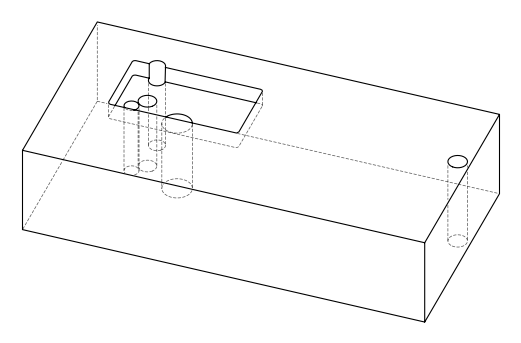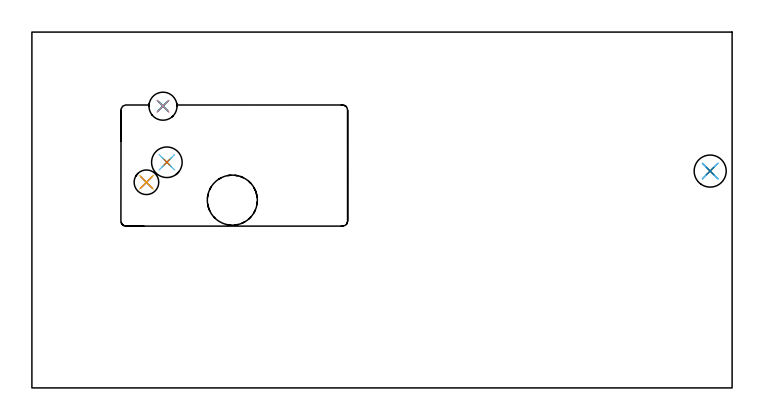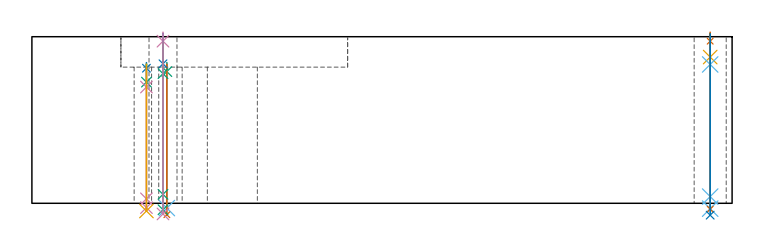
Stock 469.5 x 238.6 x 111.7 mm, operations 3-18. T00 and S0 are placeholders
(PLAN: 18 operations, 14 tool changes, 84.4 min)
(1 MILL_RECTANGULAR_POCKET | POCKET_RECTANGULAR_STRAIGHT | UGT0201_014 | Follow Part, ap 1.5, ae 75% | 77.23 min | 251651 mm3)
(2 MILL_THROUGH_HOLE_FROM_SOLID_MATERIAL | STEP1HOLE_4 | UGT0201_018 | Circular | 2.56 min | 80467 mm3)
(3 SPOT_DRILL | STEP1HOLE | NXT0321_9005460120000 | 0.05 min | 191 mm3)
(4 SPOT_DRILL_1 | STEP1HOLE_1 | NXT0321_9005460120000 | 0.04 min | 4 mm3)
(5 SPOT_DRILL_2 | STEP1HOLE_2 | NXT0321_9005460120000 | 0.05 min | 166 mm3)
(6 SPOT_DRILL_3 | STEP1HOLE_3 | NXT0321_9005460120000 | 0.05 min | 87 mm3)
(7 DRILL_BLIND_HOLE_INTO_CENTER | STEP1HOLE | NXT0301_062 | 0.06 min | 689 mm3)
(8 GUN_DRILL_THROUGH_HOLE | STEP1HOLE | UGT0307_006 | 0.54 min | 6262 mm3)
(9 DRILL_TO_ENLARGE_THROUGH_HOLE | STEP1HOLE | NXT0301_102 | 0.47 min | 8798 mm3)
(10 DRILL_TO_ENLARGE_THROUGH_HOLE_1 | STEP1HOLE | UGT0301_052 | 0.49 min | 24562 mm3)
(11 DRILL_BLIND_HOLE_INTO_CENTER_1 | STEP1HOLE_1 | NXT0301_038 | 0.05 min | 324 mm3)
(12 GUN_DRILL_THROUGH_HOLE_1 | STEP1HOLE_1 | UGT0307_002 | 0.46 min | 2273 mm3)
(13 SPADE_DRILL_TO_ENLARGE_THROUGH_HOLE | STEP1HOLE_1 | UGT0306_007 | 0.4 min | 16868 mm3)
(14 DRILL_THROUGH_HOLE_INTO_CENTER | STEP1HOLE_2 | NXT0301_065 | 0.39 min | 6170 mm3)
(15 DRILL_TO_ENLARGE_THROUGH_HOLE_2 | STEP1HOLE_2 | UGT0301_050 | 0.41 min | 23719 mm3)
(16 DRILL_BLIND_HOLE_INTO_CENTER_2 | STEP1HOLE_3 | NXT0301_092 | 0.08 min | 712 mm3)
(17 GUN_DRILL_THROUGH_HOLE_2 | STEP1HOLE_3 | UGT0307_009 | 0.58 min | 10471 mm3)
(18 DRILL_TO_ENLARGE_THROUGH_HOLE_3 | STEP1HOLE_3 | UGT0301_256 | 0.48 min | 16557 mm3)
(TOOL UGT0201_014 | End mill 6 mm | D6 FL24 Z4)
(TOOL UGT0201_018 | End mill 30 mm | D30 FL50 Z4)
(TOOL NXT0321_9005460120000 | NC Spot Drill, 142deg, 12mm, Carbide, Uncoated | D12 PA142 FL30 Z2)
(TOOL NXT0301_062 | Carbide Drill 9.1mm [860.1-0910-027A1-MM 2214] | D9.1 PA140 FL47 Z2)
(TOOL UGT0307_006 | Gun Drill 9 mm | D9 PA130 FL24 Z1)
(TOOL NXT0301_102 | Carbide Drill 13.5mm [860.1-1350-108A1-MM 2214] | D13.5 PA140 FL123 Z2)
(TOOL UGT0301_052 | Twist Drill 21.5 mm | D21.5 PA118 FL150 Z2)
(TOOL NXT0301_038 | Carbide Drill 6.7mm [860.1-0670-034A1-MM 2214] | D6.7 PA140 FL53 Z2)
(TOOL UGT0307_002 | Gun Drill 6 mm | D6 PA130 FL24 Z1)
(TOOL UGT0306_007 | Spade Drill 16.5mm | D16.5 PA132 FL10 Z2)
(TOOL NXT0301_065 | Carbide Drill 9.4mm [860.1-0940-075A1-MM 2214] | D9.4 PA140 FL98 Z2)
(TOOL UGT0301_050 | Twist Drill 20.5 mm | D20.5 PA118 FL145 Z2)
(TOOL NXT0301_092 | Carbide Drill 12.1mm [860.1-1210-061A1-MM 2214] | D12.1 PA140 FL77 Z2)
(TOOL UGT0307_009 | Gun Drill 12 mm | D12 PA130 FL24 Z1)
(TOOL UGT0301_256 | Twist Drill 18.8 mm | D18.8 PA118 FL135 Z2)
(OP 3 SPOT_DRILL)
G17 G21 G94 G90
T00 M6
G54
G17 G0 G90 X454.8 Y145.4 S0 M3
G43 Z121.7 H0
G94 G81 G98 Z108.7 F250. R114.7
G80
M5
M2
(OP 4 SPOT_DRILL_1)
G17 G21 G94 G90
T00 M6
G54
G17 G0 G90 X76.8 Y137.9 S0 M3
G43 Z121.7 H0
G94 G81 G98 Z90.586 F250. R94.3
G80
M5
M2
(OP 5 SPOT_DRILL_2)
G17 G21 G94 G90
T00 M6
G54
G17 G0 G90 X90.5 Y151.3 S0 M3
G43 Z121.7 H0
G94 G81 G98 Z88.3 F250. R94.3
G80
M5
M2
(OP 6 SPOT_DRILL_3)
G17 G21 G94 G90
T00 M6
G54
G17 G0 G90 X87.9 Y188.9 S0 M3
G43 Z121.7 H0
G94 G81 G98 Z108.7 F250. R114.7
G80
M5
M2
(OP 7 DRILL_BLIND_HOLE_INTO_CENTER)
G17 G21 G94 G90
T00 M6
G54
G17 G0 G90 X454.8 Y145.4 S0 M3
G43 Z121.7 H1
G94 G81 G98 Z98.05 F250. R113.7
G80
M5
M2
(OP 8 GUN_DRILL_THROUGH_HOLE)
G17 G21 G94 G90
T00 M6
G54
G17 G0 G90 X454.8 Y145.4 M8
G43 Z121.7 H0
Z108.301
S716 M3
G94 G1 Z93.089 F125. M26
G4 X.084
Z4.5 F250.
G4 X.084
Z-3.598 F125.
G4 X.084
M5
M9
G0 Z108.301
Z121.7
M2
(OP 9 DRILL_TO_ENLARGE_THROUGH_HOLE)
G17 G21 G94 G90
T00 M6
G54
G17 G0 G90 X454.8 Y145.4 S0 M3
G43 Z121.7 H1
G94 G73 G98 Z-3.957 F250. Q12.851 R113.7
G80
M5
M2
(OP 10 DRILL_TO_ENLARGE_THROUGH_HOLE_1)
G17 G21 G94 G90
T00 M6
G54
G17 G0 G90 X454.8 Y145.4 S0 M3
G43 Z121.7 H0
G94 G73 G98 Z-7.959 F250. Q19.943 R113.7
G80
M5
M2
(OP 11 DRILL_BLIND_HOLE_INTO_CENTER_1)
G17 G21 G94 G90
T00 M6
G54
G17 G0 G90 X76.8 Y137.9 S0 M3
G43 Z121.7 H1
G94 G81 G98 Z81.25 F250. R93.3
G80
M5
M2
(OP 12 GUN_DRILL_THROUGH_HOLE_1)
G17 G21 G94 G90
T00 M6
G54
G17 G0 G90 X76.8 Y137.9 M8
G43 Z121.7 H0
Z91.057
S716 M3
G94 G1 Z77.943 F125. M26
G4 X.084
Z3. F250.
G4 X.084
Z-2.899 F125.
G4 X.084
M5
M9
G0 Z91.057
Z121.7
M2
(OP 13 SPADE_DRILL_TO_ENLARGE_THROUGH_HOLE)
G17 G21 G94 G90
T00 M6
G54
G17 G0 G90 X76.8 Y137.9 S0 M3
G43 Z121.7 H0
G94 G73 G98 Z-5.173 F250. Q16.079 R93.3
G80
M5
M2
(OP 14 DRILL_THROUGH_HOLE_INTO_CENTER)
G17 G21 G94 G90
T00 M6
G54
G17 G0 G90 X90.5 Y151.3 S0 M3
G43 Z121.7 H1
G94 G73 G98 Z-3.211 F250. Q8.592 R93.3
G80
M5
M2
(OP 15 DRILL_TO_ENLARGE_THROUGH_HOLE_2)
G17 G21 G94 G90
T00 M6
G54
G17 G0 G90 X90.5 Y151.3 S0 M3
G43 Z121.7 H0
G94 G73 G98 Z-7.659 F250. Q19.792 R93.3
G80
M5
M2
(OP 16 DRILL_BLIND_HOLE_INTO_CENTER_2)
G17 G21 G94 G90
T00 M6
G54
G17 G0 G90 X87.9 Y188.9 S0 M3
G43 Z121.7 H1
G94 G81 G98 Z93.55 F250. R113.7
G80
M5
M2
(OP 17 GUN_DRILL_THROUGH_HOLE_2)
G17 G21 G94 G90
T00 M6
G54
G17 G0 G90 X87.9 Y188.9 M8
G43 Z121.7 H0
Z107.719
S716 M3
G94 G1 Z86.936 F125. M26
G4 X.084
Z6. F250.
G4 X.084
Z-4.298 F125.
G4 X.084
M5
M9
G0 Z107.719
Z121.7
M2
(OP 18 DRILL_TO_ENLARGE_THROUGH_HOLE_3)
G17 G21 G94 G90
T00 M6
G54
G17 G0 G90 X87.9 Y188.9 S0 M3
G43 Z121.7 H0
G94 G73 G98 Z-7.148 F250. Q16.978 R113.7
G80
M5
M2
